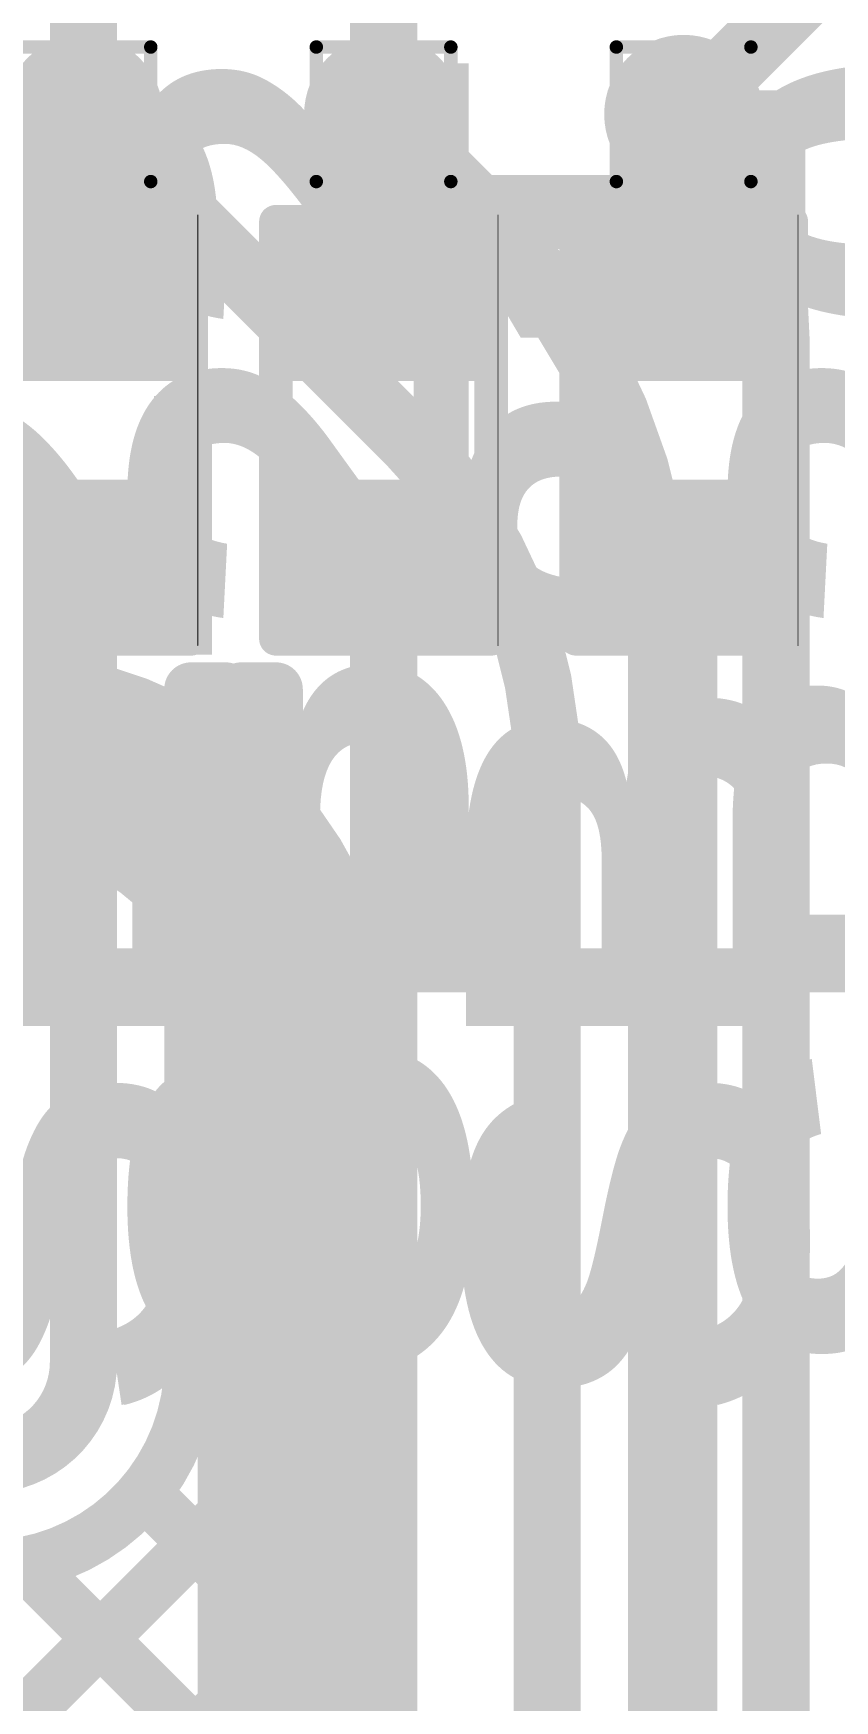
# Model space of a CAD drawing. Header units: inches. Extents: x -17 to 443, y -40 to 218.
# Drawn here: x 97.05 to 100.07, y 153.52 to 159.82 of the extents above; entities that cross this region are included whole.
import ezdxf

# ---------------------------------------------------------------- set-up
doc = ezdxf.new("R2010")
doc.units = ezdxf.units.IN
for name, color, linetype in [('Bottom Layer', 5, 'Continuous'), ('Drill Drawing', 1, 'Continuous'), ('Top Layer', 1, 'Continuous'), ('Top Overlay', 2, 'Continuous'), ('Top Paste', 8, 'Continuous'), ('Top Solder', 216, 'Continuous'), ('Via Holes', 16, 'Continuous')]:
    doc.layers.add(name, color=color, linetype=linetype)
doc.styles.add('Arial Black_Bold', font='', dxfattribs={"height": 0.2})
doc.styles.get('Arial Black_Bold').set_extended_font_data('Arial Black', bold=True)

# ---------------------------------------------------------------- blocks, each defined once
blk = doc.blocks.new('S______B______0402_29')
at = {"layer": 'Top Layer'}
for points in [[(-0.6985, -0.3175), (-0.6985, 0.3175), (-0.2413, 0.3175), (-0.2413, -0.3175)], [(0.2413, -0.3175), (0.2413, 0.3175), (0.6985, 0.3175), (0.6985, -0.3175)]]:
    blk.add_hatch(color=1, dxfattribs=at).paths.add_polyline_path(points)
at = {"layer": 'Top Paste'}
for points in [[(-0.6985, -0.3175), (-0.6985, 0.3175), (-0.2413, 0.3175), (-0.2413, -0.3175)], [(0.2413, -0.3175), (0.2413, 0.3175), (0.6985, 0.3175), (0.6985, -0.3175)]]:
    blk.add_hatch(color=8, dxfattribs=at).paths.add_polyline_path(points)
at = {"layer": 'Top Solder'}
for points in [[(-0.7535, -0.3725), (-0.7535, 0.3725), (-0.1863, 0.3725), (-0.1863, -0.3725)], [(0.1863, -0.3725), (0.1863, 0.3725), (0.7535, 0.3725), (0.7535, -0.3725)]]:
    blk.add_hatch(color=216, dxfattribs=at).paths.add_polyline_path(points)
at = {"layer": 'Top Overlay'}
for points, const_width in [([(-0.7874, 0.4064), (0.7874, 0.4064)], 0.127), ([(-0.7874, 0.4064), (-0.7874, -0.4064)], 0.127), ([(0.7874, 0.4064), (0.7874, -0.4064)], 0.127), ([(-0.7874, -0.4064), (0.7874, -0.4064)], 0.127), ([(-0.8128, -0.4318), (0.8128, -0.4318)], 0.00323)]:
    blk.add_lwpolyline(points, dxfattribs=dict(at, const_width=const_width))
for points, const_width in [([(-0.8191, 0.4064, 1), (-0.7556, 0.4064, 1)], 0.0635), ([(-0.8191, 0.4064, 1), (-0.7556, 0.4064, 1)], 0.0635), ([(0.7556, 0.4064, 1), (0.8191, 0.4064, 1)], 0.0635), ([(0.7556, 0.4064, 1), (0.8191, 0.4064, 1)], 0.0635), ([(-0.8191, -0.4064, 1), (-0.7556, -0.4064, 1)], 0.0635), ([(-0.8191, -0.4064, 1), (-0.7556, -0.4064, 1)], 0.0635), ([(0.7556, -0.4064, 1), (0.8191, -0.4064, 1)], 0.0635), ([(0.7556, -0.4064, 1), (0.8191, -0.4064, 1)], 0.0635), ([(-0.8136, -0.4318, 1), (-0.812, -0.4318, 1)], 0.00161), ([(0.812, -0.4318, 1), (0.8136, -0.4318, 1)], 0.00161)]:
    blk.add_lwpolyline(points, format="xyb", close=True, dxfattribs=dict(at, const_width=const_width))
at = {"layer": 'Top Overlay', "style": 'Arial Black_Bold'}
blk.add_text('SB21', height=1.27, dxfattribs=at).set_placement((-3.7391, -0.4485))
blk = doc.blocks.new('S______B______0402_144')
at = {"layer": 'Top Layer'}
for points in [[(-0.6985, -0.3175), (-0.6985, 0.3175), (-0.2413, 0.3175), (-0.2413, -0.3175)], [(0.2413, -0.3175), (0.2413, 0.3175), (0.6985, 0.3175), (0.6985, -0.3175)]]:
    blk.add_hatch(color=1, dxfattribs=at).paths.add_polyline_path(points)
at = {"layer": 'Top Paste'}
for points in [[(-0.6985, -0.3175), (-0.6985, 0.3175), (-0.2413, 0.3175), (-0.2413, -0.3175)], [(0.2413, -0.3175), (0.2413, 0.3175), (0.6985, 0.3175), (0.6985, -0.3175)]]:
    blk.add_hatch(color=8, dxfattribs=at).paths.add_polyline_path(points)
at = {"layer": 'Top Solder'}
for points in [[(-0.7535, -0.3725), (-0.7535, 0.3725), (-0.1863, 0.3725), (-0.1863, -0.3725)], [(0.1863, -0.3725), (0.1863, 0.3725), (0.7535, 0.3725), (0.7535, -0.3725)]]:
    blk.add_hatch(color=216, dxfattribs=at).paths.add_polyline_path(points)
at = {"layer": 'Top Overlay'}
for points, const_width in [([(-0.7874, 0.4064), (0.7874, 0.4064)], 0.127), ([(-0.7874, 0.4064), (-0.7874, -0.4064)], 0.127), ([(0.7874, 0.4064), (0.7874, -0.4064)], 0.127), ([(-0.7874, -0.4064), (0.7874, -0.4064)], 0.127), ([(-0.8128, -0.4318), (0.8128, -0.4318)], 0.00323)]:
    blk.add_lwpolyline(points, dxfattribs=dict(at, const_width=const_width))
for points, const_width in [([(-0.8191, 0.4064, 1), (-0.7556, 0.4064, 1)], 0.0635), ([(-0.8191, 0.4064, 1), (-0.7556, 0.4064, 1)], 0.0635), ([(0.7556, 0.4064, 1), (0.8191, 0.4064, 1)], 0.0635), ([(0.7556, 0.4064, 1), (0.8191, 0.4064, 1)], 0.0635), ([(-0.8191, -0.4064, 1), (-0.7556, -0.4064, 1)], 0.0635), ([(-0.8191, -0.4064, 1), (-0.7556, -0.4064, 1)], 0.0635), ([(0.7556, -0.4064, 1), (0.8191, -0.4064, 1)], 0.0635), ([(0.7556, -0.4064, 1), (0.8191, -0.4064, 1)], 0.0635), ([(-0.8136, -0.4318, 1), (-0.812, -0.4318, 1)], 0.00161), ([(0.812, -0.4318, 1), (0.8136, -0.4318, 1)], 0.00161)]:
    blk.add_lwpolyline(points, format="xyb", close=True, dxfattribs=dict(at, const_width=const_width))
at = {"layer": 'Top Overlay', "style": 'Arial Black_Bold'}
blk.add_text('SB23', height=1.27, dxfattribs=at).set_placement((-3.7391, -0.4747))
blk = doc.blocks.new('S______B______0402_145')
at = {"layer": 'Top Layer'}
for points in [[(-0.6985, -0.3175), (-0.6985, 0.3175), (-0.2413, 0.3175), (-0.2413, -0.3175)], [(0.2413, -0.3175), (0.2413, 0.3175), (0.6985, 0.3175), (0.6985, -0.3175)]]:
    blk.add_hatch(color=1, dxfattribs=at).paths.add_polyline_path(points)
at = {"layer": 'Top Paste'}
for points in [[(-0.6985, -0.3175), (-0.6985, 0.3175), (-0.2413, 0.3175), (-0.2413, -0.3175)], [(0.2413, -0.3175), (0.2413, 0.3175), (0.6985, 0.3175), (0.6985, -0.3175)]]:
    blk.add_hatch(color=8, dxfattribs=at).paths.add_polyline_path(points)
at = {"layer": 'Top Solder'}
for points in [[(-0.7535, -0.3725), (-0.7535, 0.3725), (-0.1863, 0.3725), (-0.1863, -0.3725)], [(0.1863, -0.3725), (0.1863, 0.3725), (0.7535, 0.3725), (0.7535, -0.3725)]]:
    blk.add_hatch(color=216, dxfattribs=at).paths.add_polyline_path(points)
at = {"layer": 'Top Overlay'}
for points, const_width in [([(-0.7874, 0.4064), (0.7874, 0.4064)], 0.127), ([(-0.7874, 0.4064), (-0.7874, -0.4064)], 0.127), ([(0.7874, 0.4064), (0.7874, -0.4064)], 0.127), ([(-0.7874, -0.4064), (0.7874, -0.4064)], 0.127), ([(-0.8128, -0.4318), (0.8128, -0.4318)], 0.00323)]:
    blk.add_lwpolyline(points, dxfattribs=dict(at, const_width=const_width))
for points, const_width in [([(-0.8191, 0.4064, 1), (-0.7556, 0.4064, 1)], 0.0635), ([(-0.8191, 0.4064, 1), (-0.7556, 0.4064, 1)], 0.0635), ([(0.7556, 0.4064, 1), (0.8191, 0.4064, 1)], 0.0635), ([(0.7556, 0.4064, 1), (0.8191, 0.4064, 1)], 0.0635), ([(-0.8191, -0.4064, 1), (-0.7556, -0.4064, 1)], 0.0635), ([(-0.8191, -0.4064, 1), (-0.7556, -0.4064, 1)], 0.0635), ([(0.7556, -0.4064, 1), (0.8191, -0.4064, 1)], 0.0635), ([(0.7556, -0.4064, 1), (0.8191, -0.4064, 1)], 0.0635), ([(-0.8136, -0.4318, 1), (-0.812, -0.4318, 1)], 0.00161), ([(0.812, -0.4318, 1), (0.8136, -0.4318, 1)], 0.00161)]:
    blk.add_lwpolyline(points, format="xyb", close=True, dxfattribs=dict(at, const_width=const_width))

msp = doc.modelspace()

# ---------------------------------------------------------------- hatches: boundary and pattern name
at = {"layer": 'Bottom Layer'}
h = msp.add_hatch(color=5, dxfattribs=at)
edge = h.paths.add_edge_path()
edge.add_arc((97.2346, 159.5133), 0.3, 0, 360)
h = msp.add_hatch(color=5, dxfattribs=at)
edge = h.paths.add_edge_path()
edge.add_arc((98.3676, 159.5133), 0.3, 0, 360)
h = msp.add_hatch(color=5, dxfattribs=at)
edge = h.paths.add_edge_path()
edge.add_arc((99.5006, 159.5133), 0.3, 0, 360)
at = {"layer": 'Top Layer'}
h = msp.add_hatch(color=1, dxfattribs=at)
edge = h.paths.add_edge_path()
edge.add_arc((97.2346, 159.5133), 0.3, 0, 360)
h = msp.add_hatch(color=1, dxfattribs=at)
edge = h.paths.add_edge_path()
edge.add_arc((98.3676, 159.5133), 0.3, 0, 360)
h = msp.add_hatch(color=1, dxfattribs=at)
edge = h.paths.add_edge_path()
edge.add_arc((99.5006, 159.5133), 0.3, 0, 360)
at = {"layer": 'Via Holes'}
h = msp.add_hatch(color=7, dxfattribs=at)
edge = h.paths.add_edge_path()
edge.add_arc((97.2346, 159.5133), 0.15, 0, 360)
h = msp.add_hatch(color=7, dxfattribs=at)
edge = h.paths.add_edge_path()
edge.add_arc((98.3676, 159.5133), 0.15, 0, 360)
h = msp.add_hatch(color=7, dxfattribs=at)
edge = h.paths.add_edge_path()
edge.add_arc((99.5006, 159.5133), 0.15, 0, 360)

# ---------------------------------------------------------------- linework, layer by layer
at = {"layer": 'Bottom Layer'}
for points, const_width in [([(97.2346, 159.5133), (98.4627, 158.2852)], 0.254), ([(98.3676, 159.5133), (98.7382, 159.1427)], 0.254), ([(99.8489, 139.6531), (99.8489, 158.6725)], 0.254), ([(99.4171, 157.5037), (99.4171, 157.5021)], 0.254), ([(99.4171, 140.9152), (99.4171, 157.5021)], 0.254), ([(87.7159, 157.1003), (96.9387, 157.1003)], 0.762), ([(98.9853, 141.2654), (98.9853, 157.0234)], 0.254), ([(98.0461, 146.8895), (98.0461, 155.9929)], 0.762)]:
    msp.add_lwpolyline(points, dxfattribs=dict(at, const_width=const_width))
for points, const_width in [([(97.1711, 159.5133, 1), (97.2981, 159.5133, 1)], 0.127), ([(98.3041, 159.5133, 1), (98.4311, 159.5133, 1)], 0.127), ([(99.4371, 159.5133, 1), (99.5641, 159.5133, 1)], 0.127), ([(98.6747, 159.1427, 1), (98.8017, 159.1427, 1)], 0.127), ([(98.6747, 159.1427, 1), (98.8017, 159.1427, 1)], 0.127), ([(99.7854, 158.6725, 1), (99.9124, 158.6725, 1)], 0.127), ([(99.7854, 158.6725, 1), (99.9124, 158.6725, 1)], 0.127), ([(98.3992, 158.2852, 1), (98.5262, 158.2852, 1)], 0.127), ([(98.3992, 158.2852, 1), (98.5262, 158.2852, 1)], 0.127), ([(98.4001, 158.2843, 1), (98.5271, 158.2843, 1)], 0.127), ([(98.4001, 158.2843, 1), (98.5271, 158.2843, 1)], 0.127), ([(99.3536, 157.5037, 1), (99.4806, 157.5037, 1)], 0.127), ([(99.3536, 157.5037, 1), (99.4806, 157.5037, 1)], 0.127), ([(99.3536, 157.5021, 1), (99.4806, 157.5021, 1)], 0.127), ([(99.3536, 157.5021, 1), (99.4806, 157.5021, 1)], 0.127), ([(96.7482, 157.1003, 1), (97.1292, 157.1003, 1)], 0.381), ([(96.7482, 157.1003, 1), (97.1292, 157.1003, 1)], 0.381), ([(98.9218, 157.0234, 1), (99.0488, 157.0234, 1)], 0.127), ([(98.9218, 157.0234, 1), (99.0488, 157.0234, 1)], 0.127), ([(97.8556, 155.9929, 1), (98.2366, 155.9929, 1)], 0.381), ([(97.8556, 155.9929, 1), (98.2366, 155.9929, 1)], 0.381)]:
    msp.add_lwpolyline(points, format="xyb", close=True, dxfattribs=dict(at, const_width=const_width))
for points, const_width in [([(99.5006, 159.5133, -0.198912), (99.8489, 158.6725)], 0.254), ([(98.7382, 159.1427, -0.198912), (99.4171, 157.5037)], 0.254), ([(98.4627, 158.2852, -0.000188), (98.4636, 158.2843)], 0.254), ([(98.4636, 158.2843, -0.198716), (98.9853, 157.0234)], 0.254), ([(96.9387, 157.1003, -0.414214), (98.0461, 155.9929)], 0.762)]:
    msp.add_lwpolyline(points, format="xyb", dxfattribs=dict(at, const_width=const_width))
at = {"layer": 'Drill Drawing', "const_width": 0.0508}
for points in [[(96.9806, 159.7673), (97.4886, 159.7673)], [(97.4886, 159.2593), (97.4886, 159.7673)], [(98.1136, 159.7673), (98.6216, 159.7673)], [(98.1136, 159.2593), (98.1136, 159.7673)], [(98.6216, 159.2593), (98.6216, 159.7673)], [(99.2466, 159.7673), (99.7546, 159.7673)], [(99.2466, 159.2593), (99.2466, 159.7673)], [(99.7546, 159.2593), (99.7546, 159.7673)], [(96.9806, 159.2593), (97.4886, 159.2593)], [(98.1136, 159.2593), (98.6216, 159.2593)], [(99.2466, 159.2593), (99.7546, 159.2593)]]:
    msp.add_lwpolyline(points, dxfattribs=at)
at = {"layer": 'Drill Drawing', "const_width": 0.0254}
for points in [[(97.4759, 159.7673, 1), (97.5013, 159.7673, 1)], [(97.4759, 159.7673, 1), (97.5013, 159.7673, 1)], [(98.1009, 159.7673, 1), (98.1263, 159.7673, 1)], [(98.1009, 159.7673, 1), (98.1263, 159.7673, 1)], [(98.6089, 159.7673, 1), (98.6343, 159.7673, 1)], [(98.6089, 159.7673, 1), (98.6343, 159.7673, 1)], [(99.2339, 159.7673, 1), (99.2593, 159.7673, 1)], [(99.2339, 159.7673, 1), (99.2593, 159.7673, 1)], [(99.7419, 159.7673, 1), (99.7673, 159.7673, 1)], [(99.7419, 159.7673, 1), (99.7673, 159.7673, 1)], [(97.4759, 159.2593, 1), (97.5013, 159.2593, 1)], [(97.4759, 159.2593, 1), (97.5013, 159.2593, 1)], [(98.1009, 159.2593, 1), (98.1263, 159.2593, 1)], [(98.1009, 159.2593, 1), (98.1263, 159.2593, 1)], [(98.6089, 159.2593, 1), (98.6343, 159.2593, 1)], [(98.6089, 159.2593, 1), (98.6343, 159.2593, 1)], [(99.2339, 159.2593, 1), (99.2593, 159.2593, 1)], [(99.2339, 159.2593, 1), (99.2593, 159.2593, 1)], [(99.7419, 159.2593, 1), (99.7673, 159.2593, 1)], [(99.7419, 159.2593, 1), (99.7673, 159.2593, 1)]]:
    msp.add_lwpolyline(points, format="xyb", close=True, dxfattribs=at)
at = {"layer": 'Top Layer'}
for points, const_width in [([(99.5006, 159.5133), (101.6448, 161.6574)], 0.254), ([(97.2346, 159.5133), (97.2346, 160.6863)], 0.254), ([(98.3676, 159.5133), (98.3676, 160.456)], 0.254), ([(97.2346, 158.8409), (97.2346, 159.5133)], 0.508), ([(98.3676, 158.8409), (98.3676, 159.5133)], 0.508), ([(99.5006, 158.8409), (99.5006, 159.5133)], 0.508), ([(97.2346, 154.8013), (97.2346, 157.8369)], 0.254), ([(98.3676, 152.6883), (98.3676, 157.8369)], 0.254), ([(99.5006, 152.3014), (99.5006, 157.8369)], 0.254), ([(97.641, 157.3423), (97.7707, 157.3423)], 0.2032), ([(97.641, 154.8013), (97.641, 157.3423)], 0.2032), ([(97.641, 156.9738), (97.9612, 157.294)], 0.2032), ([(97.8315, 157.3423), (97.9612, 157.3423)], 0.2032), ([(97.9612, 152.6883), (97.9612, 157.3423)], 0.2032), ([(97.641, 157.0053), (97.9612, 156.685)], 0.2032), ([(97.641, 156.2554), (97.9612, 156.5756)], 0.2032), ([(97.641, 156.2868), (97.9612, 155.9666)], 0.2032), ([(97.641, 155.5369), (97.9612, 155.8571)], 0.2032), ([(97.641, 155.5684), (97.9612, 155.2482)], 0.2032), ([(97.641, 154.8185), (97.9612, 155.1387)], 0.2032), ([(97.641, 154.85), (97.9612, 154.5298)], 0.2032), ([(95.9956, 152.4546), (97.9612, 154.4203)], 0.2032), ([(97.464, 154.3086), (97.9612, 153.8114)], 0.2032), ([(97.0133, 154.0409), (97.9612, 153.093)], 0.2032), ([(96.714, 152.4546), (97.9612, 153.7019)], 0.2032)]:
    msp.add_lwpolyline(points, dxfattribs=dict(at, const_width=const_width))
for points, const_width in [([(97.1076, 159.5133, 1), (97.3616, 159.5133, 1)], 0.254), ([(98.2406, 159.5133, 1), (98.4946, 159.5133, 1)], 0.254), ([(99.3736, 159.5133, 1), (99.6276, 159.5133, 1)], 0.254), ([(97.1711, 159.5133, 1), (97.2981, 159.5133, 1)], 0.127), ([(98.3041, 159.5133, 1), (98.4311, 159.5133, 1)], 0.127), ([(99.4371, 159.5133, 1), (99.5641, 159.5133, 1)], 0.127), ([(97.1076, 158.8409, 1), (97.3616, 158.8409, 1)], 0.254), ([(98.2406, 158.8409, 1), (98.4946, 158.8409, 1)], 0.254), ([(99.3736, 158.8409, 1), (99.6276, 158.8409, 1)], 0.254), ([(97.1711, 157.8369, 1), (97.2981, 157.8369, 1)], 0.127), ([(98.3041, 157.8369, 1), (98.4311, 157.8369, 1)], 0.127), ([(99.4371, 157.8369, 1), (99.5641, 157.8369, 1)], 0.127), ([(97.5902, 157.3423, 1), (97.6918, 157.3423, 1)], 0.1016), ([(97.5902, 157.3423, 1), (97.6918, 157.3423, 1)], 0.1016), ([(97.7199, 157.3423, 1), (97.8215, 157.3423, 1)], 0.1016), ([(97.7807, 157.3423, 1), (97.8823, 157.3423, 1)], 0.1016), ([(97.9104, 157.3423, 1), (98.012, 157.3423, 1)], 0.1016), ([(97.9104, 157.3423, 1), (98.012, 157.3423, 1)], 0.1016), ([(97.9104, 157.294, 1), (98.012, 157.294, 1)], 0.1016), ([(97.5902, 157.0053, 1), (97.6918, 157.0053, 1)], 0.1016), ([(97.5902, 156.9738, 1), (97.6918, 156.9738, 1)], 0.1016), ([(97.9104, 156.685, 1), (98.012, 156.685, 1)], 0.1016), ([(97.9104, 156.5756, 1), (98.012, 156.5756, 1)], 0.1016), ([(97.5902, 156.2868, 1), (97.6918, 156.2868, 1)], 0.1016), ([(97.5902, 156.2554, 1), (97.6918, 156.2554, 1)], 0.1016), ([(97.9104, 155.9666, 1), (98.012, 155.9666, 1)], 0.1016), ([(97.9104, 155.8571, 1), (98.012, 155.8571, 1)], 0.1016), ([(97.5902, 155.5684, 1), (97.6918, 155.5684, 1)], 0.1016), ([(97.5902, 155.5369, 1), (97.6918, 155.5369, 1)], 0.1016), ([(97.9104, 155.2482, 1), (98.012, 155.2482, 1)], 0.1016), ([(97.9104, 155.1387, 1), (98.012, 155.1387, 1)], 0.1016), ([(97.5902, 154.85, 1), (97.6918, 154.85, 1)], 0.1016), ([(97.1711, 154.8013, 1), (97.2981, 154.8013, 1)], 0.127), ([(97.1711, 154.8013, 1), (97.2981, 154.8013, 1)], 0.127), ([(97.5902, 154.8185, 1), (97.6918, 154.8185, 1)], 0.1016), ([(97.5902, 154.8013, 1), (97.6918, 154.8013, 1)], 0.1016), ([(97.5902, 154.8013, 1), (97.6918, 154.8013, 1)], 0.1016), ([(97.9104, 154.5298, 1), (98.012, 154.5298, 1)], 0.1016), ([(97.9104, 154.4203, 1), (98.012, 154.4203, 1)], 0.1016), ([(97.4132, 154.3086, 1), (97.5148, 154.3086, 1)], 0.1016), ([(96.9625, 154.0409, 1), (97.0641, 154.0409, 1)], 0.1016), ([(97.9104, 153.8114, 1), (98.012, 153.8114, 1)], 0.1016), ([(97.9104, 153.7019, 1), (98.012, 153.7019, 1)], 0.1016)]:
    msp.add_lwpolyline(points, format="xyb", close=True, dxfattribs=dict(at, const_width=const_width))
for points, const_width in [([(97.2346, 154.8013, -0.414214), (96.8666, 154.4333)], 0.254), ([(97.641, 154.8013, -0.414214), (96.8666, 154.0269)], 0.2032)]:
    msp.add_lwpolyline(points, format="xyb", dxfattribs=dict(at, const_width=const_width))

# ---------------------------------------------------------------- block references
at = {"rotation": 90}
for name, p in [('S______B______0402_29', (99.5006, 158.3202)), ('S______B______0402_144', (97.2346, 158.3202)), ('S______B______0402_145', (98.3676, 158.3202))]:
    msp.add_blockref(name, p, dxfattribs=at)

# ---------------------------------------------------------------- texts
at = {"layer": 'Top Overlay', "style": 'Arial Black_Bold'}
for s, p in [('SB22', (98.6892, 154.7081)), ('SB20', (100.9552, 154.7081)), ('SB21', (99.9597, 154.5811)), ('SB23', (97.7198, 154.5811))]:
    msp.add_text(s, height=1.27, rotation=90, dxfattribs=at).set_placement(p)

doc.saveas('drawing.dxf')
